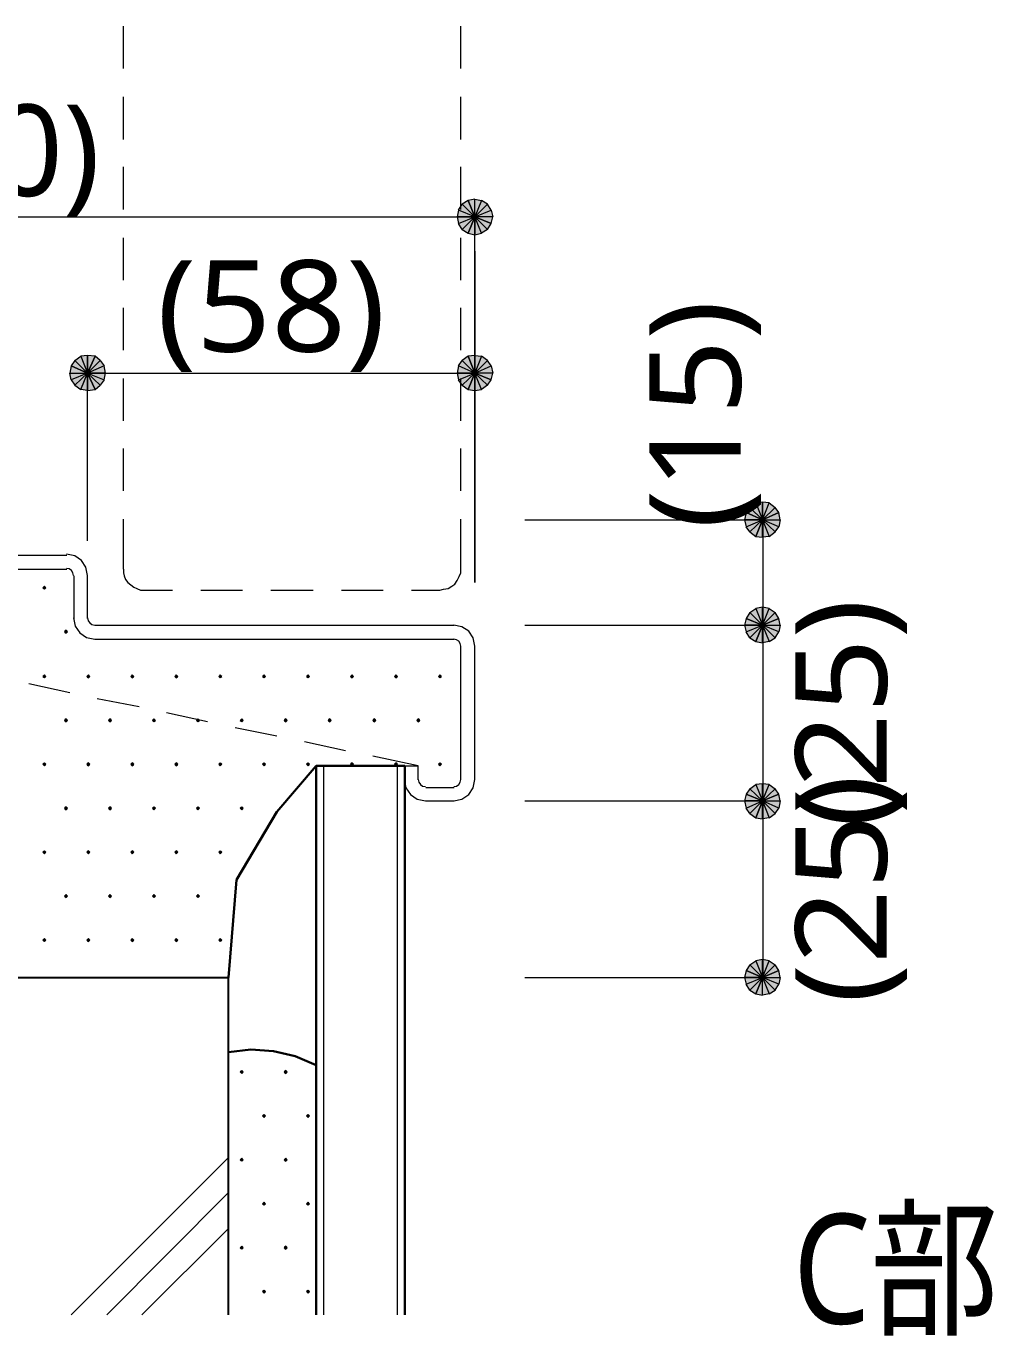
# Model space of a CAD drawing. Header units: millimetres. Extents: x 0 to 420, y 0 to 297.
# Drawn here: x 80.04 to 107.54, y 72.26 to 109.47 of the extents above; entities that cross this region are included whole.
import ezdxf
from ezdxf.enums import TextEntityAlignment as Align

# ---------------------------------------------------------------- set-up
doc = ezdxf.new("R2010")
doc.units = ezdxf.units.MM
doc.styles.add('kst32b', font='NotoSansJP-Variable.ttf')

msp = doc.modelspace()

# ---------------------------------------------------------------- hatches: boundary and pattern name
h = msp.add_hatch(color=7)
h.paths.add_polyline_path([(92.604, 104.521), (92.435, 104.415), (92.795, 104.055), (92.604, 104.521)])
h.paths.add_polyline_path([(92.435, 104.415), (92.795, 104.055), (92.329, 104.246), (92.435, 104.415)])
h.paths.add_polyline_path([(92.795, 104.055), (92.329, 104.246), (92.287, 104.055), (92.795, 104.055)])
h = msp.add_hatch(color=7)
h.paths.add_polyline_path([(93.154, 104.415), (92.985, 104.521), (92.795, 104.055), (93.154, 104.415)])
h.paths.add_polyline_path([(92.985, 104.521), (92.795, 104.055), (92.795, 104.563), (92.985, 104.521)])
h.paths.add_polyline_path([(92.795, 104.055), (92.795, 104.563), (92.604, 104.521), (92.795, 104.055)])
h = msp.add_hatch(color=7)
h.paths.add_polyline_path([(93.26, 103.865), (93.303, 104.055), (92.795, 104.055), (93.26, 103.865)])
h.paths.add_polyline_path([(93.303, 104.055), (92.795, 104.055), (93.26, 104.246), (93.303, 104.055)])
h.paths.add_polyline_path([(92.795, 104.055), (93.26, 104.246), (93.154, 104.415), (92.795, 104.055)])
h = msp.add_hatch(color=7)
h.paths.add_polyline_path([(92.287, 104.055), (92.329, 103.865), (92.795, 104.055), (92.287, 104.055)])
h.paths.add_polyline_path([(92.329, 103.865), (92.795, 104.055), (92.435, 103.696), (92.329, 103.865)])
h.paths.add_polyline_path([(92.795, 104.055), (92.435, 103.696), (92.604, 103.59), (92.795, 104.055)])
for points in [[(92.604, 103.59), (92.795, 103.547), (92.795, 104.055), (92.604, 103.59)], [(82, 100.097), (81.788, 100.118), (81.788, 99.61), (82, 100.097)], [(92.604, 99.145), (92.795, 99.123), (92.795, 99.61), (92.604, 99.145)], [(100.499, 95.652), (100.457, 95.441), (100.965, 95.441), (100.499, 95.652)], [(80.56, 93.557), (80.539, 93.536), (80.518, 93.514), (80.539, 93.493), (80.56, 93.472), (80.582, 93.493), (80.603, 93.514), (80.582, 93.536), (80.56, 93.557)], [(81.174, 92.308), (81.153, 92.287), (81.132, 92.266), (81.153, 92.244), (81.174, 92.223), (81.195, 92.244), (81.217, 92.266), (81.195, 92.287), (81.174, 92.308)], [(100.499, 92.646), (100.457, 92.456), (100.965, 92.456), (100.499, 92.646)], [(80.56, 91.038), (80.539, 91.017), (80.518, 90.996), (80.539, 90.974), (80.56, 90.953), (80.582, 90.974), (80.603, 90.996), (80.582, 91.017), (80.56, 91.038)], [(81.809, 91.038), (81.788, 91.017), (81.767, 90.996), (81.788, 90.974), (81.809, 90.953), (81.83, 90.974), (81.852, 90.996), (81.83, 91.017), (81.809, 91.038)], [(83.058, 91.038), (83.037, 91.017), (83.016, 90.996), (83.037, 90.974), (83.058, 90.953), (83.079, 90.974), (83.1, 90.996), (83.079, 91.017), (83.058, 91.038)], [(84.307, 91.038), (84.286, 91.017), (84.265, 90.996), (84.286, 90.974), (84.307, 90.953), (84.328, 90.974), (84.349, 90.996), (84.328, 91.017), (84.307, 91.038)], [(85.556, 91.038), (85.535, 91.017), (85.513, 90.996), (85.535, 90.974), (85.556, 90.953), (85.577, 90.974), (85.598, 90.996), (85.577, 91.017), (85.556, 91.038)], [(86.804, 91.038), (86.783, 91.017), (86.762, 90.996), (86.783, 90.974), (86.804, 90.953), (86.826, 90.974), (86.847, 90.996), (86.826, 91.017), (86.804, 91.038)], [(88.053, 91.038), (88.032, 91.017), (88.011, 90.996), (88.032, 90.974), (88.053, 90.953), (88.075, 90.974), (88.096, 90.996), (88.075, 91.017), (88.053, 91.038)], [(89.302, 91.038), (89.281, 91.017), (89.26, 90.996), (89.281, 90.974), (89.302, 90.953), (89.323, 90.974), (89.345, 90.996), (89.323, 91.017), (89.302, 91.038)], [(90.551, 91.038), (90.53, 91.017), (90.509, 90.996), (90.53, 90.974), (90.551, 90.953), (90.572, 90.974), (90.593, 90.996), (90.572, 91.017), (90.551, 91.038)], [(91.8, 91.038), (91.779, 91.017), (91.758, 90.996), (91.779, 90.974), (91.8, 90.953), (91.821, 90.974), (91.842, 90.996), (91.821, 91.017), (91.8, 91.038)], [(81.174, 89.789), (81.153, 89.768), (81.132, 89.747), (81.153, 89.725), (81.174, 89.704), (81.195, 89.725), (81.217, 89.747), (81.195, 89.768), (81.174, 89.789)], [(82.423, 89.789), (82.402, 89.768), (82.381, 89.747), (82.402, 89.725), (82.423, 89.704), (82.444, 89.725), (82.465, 89.747), (82.444, 89.768), (82.423, 89.789)], [(83.672, 89.789), (83.651, 89.768), (83.629, 89.747), (83.651, 89.725), (83.672, 89.704), (83.693, 89.725), (83.714, 89.747), (83.693, 89.768), (83.672, 89.789)], [(84.921, 89.789), (84.9, 89.768), (84.878, 89.747), (84.9, 89.725), (84.921, 89.704), (84.942, 89.725), (84.963, 89.747), (84.942, 89.768), (84.921, 89.789)], [(86.17, 89.789), (86.148, 89.768), (86.127, 89.747), (86.148, 89.725), (86.17, 89.704), (86.191, 89.725), (86.212, 89.747), (86.191, 89.768), (86.17, 89.789)], [(87.418, 89.789), (87.397, 89.768), (87.376, 89.747), (87.397, 89.725), (87.418, 89.704), (87.44, 89.725), (87.461, 89.747), (87.44, 89.768), (87.418, 89.789)], [(88.667, 89.789), (88.646, 89.768), (88.625, 89.747), (88.646, 89.725), (88.667, 89.704), (88.688, 89.725), (88.71, 89.747), (88.688, 89.768), (88.667, 89.789)], [(89.937, 89.789), (89.916, 89.768), (89.895, 89.747), (89.916, 89.725), (89.937, 89.704), (89.958, 89.725), (89.979, 89.747), (89.958, 89.768), (89.937, 89.789)], [(91.186, 89.789), (91.165, 89.768), (91.144, 89.747), (91.165, 89.725), (91.186, 89.704), (91.207, 89.725), (91.228, 89.747), (91.207, 89.768), (91.186, 89.789)], [(80.56, 88.54), (80.539, 88.519), (80.518, 88.498), (80.539, 88.477), (80.56, 88.455), (80.582, 88.477), (80.603, 88.498), (80.582, 88.519), (80.56, 88.54)], [(81.809, 88.54), (81.788, 88.519), (81.767, 88.498), (81.788, 88.477), (81.809, 88.455), (81.83, 88.477), (81.852, 88.498), (81.83, 88.519), (81.809, 88.54)], [(83.058, 88.54), (83.037, 88.519), (83.016, 88.498), (83.037, 88.477), (83.058, 88.455), (83.079, 88.477), (83.1, 88.498), (83.079, 88.519), (83.058, 88.54)], [(84.307, 88.54), (84.286, 88.519), (84.265, 88.498), (84.286, 88.477), (84.307, 88.455), (84.328, 88.477), (84.349, 88.498), (84.328, 88.519), (84.307, 88.54)], [(85.556, 88.54), (85.535, 88.519), (85.513, 88.498), (85.535, 88.477), (85.556, 88.455), (85.577, 88.477), (85.598, 88.498), (85.577, 88.519), (85.556, 88.54)], [(86.804, 88.54), (86.783, 88.519), (86.762, 88.498), (86.783, 88.477), (86.804, 88.455), (86.826, 88.477), (86.847, 88.498), (86.826, 88.519), (86.804, 88.54)], [(88.053, 88.54), (88.032, 88.519), (88.011, 88.498), (88.032, 88.477), (88.053, 88.455), (88.075, 88.477), (88.096, 88.498), (88.075, 88.519), (88.053, 88.54)], [(89.302, 88.54), (89.281, 88.519), (89.26, 88.498), (89.281, 88.477), (89.302, 88.455), (89.323, 88.477), (89.345, 88.498), (89.323, 88.519), (89.302, 88.54)], [(90.551, 88.54), (90.53, 88.519), (90.509, 88.498), (90.53, 88.477), (90.551, 88.455), (90.572, 88.477), (90.593, 88.498), (90.572, 88.519), (90.551, 88.54)], [(91.8, 88.54), (91.779, 88.519), (91.758, 88.498), (91.779, 88.477), (91.8, 88.455), (91.821, 88.477), (91.842, 88.498), (91.821, 88.519), (91.8, 88.54)], [(100.499, 87.651), (100.457, 87.461), (100.965, 87.461), (100.499, 87.651)], [(81.174, 87.291), (81.153, 87.27), (81.132, 87.249), (81.153, 87.228), (81.174, 87.207), (81.195, 87.228), (81.217, 87.249), (81.195, 87.27), (81.174, 87.291)], [(82.423, 87.291), (82.402, 87.27), (82.381, 87.249), (82.402, 87.228), (82.423, 87.207), (82.444, 87.228), (82.465, 87.249), (82.444, 87.27), (82.423, 87.291)], [(83.672, 87.291), (83.651, 87.27), (83.629, 87.249), (83.651, 87.228), (83.672, 87.207), (83.693, 87.228), (83.714, 87.249), (83.693, 87.27), (83.672, 87.291)], [(84.921, 87.291), (84.9, 87.27), (84.878, 87.249), (84.9, 87.228), (84.921, 87.207), (84.942, 87.228), (84.963, 87.249), (84.942, 87.27), (84.921, 87.291)], [(86.17, 87.291), (86.148, 87.27), (86.127, 87.249), (86.148, 87.228), (86.17, 87.207), (86.191, 87.228), (86.212, 87.249), (86.191, 87.27), (86.17, 87.291)], [(80.56, 86.043), (80.539, 86.021), (80.518, 86), (80.539, 85.979), (80.56, 85.958), (80.582, 85.979), (80.603, 86), (80.582, 86.021), (80.56, 86.043)], [(81.809, 86.043), (81.788, 86.021), (81.767, 86), (81.788, 85.979), (81.809, 85.958), (81.83, 85.979), (81.852, 86), (81.83, 86.021), (81.809, 86.043)], [(83.058, 86.043), (83.037, 86.021), (83.016, 86), (83.037, 85.979), (83.058, 85.958), (83.079, 85.979), (83.1, 86), (83.079, 86.021), (83.058, 86.043)], [(84.307, 86.043), (84.286, 86.021), (84.265, 86), (84.286, 85.979), (84.307, 85.958), (84.328, 85.979), (84.349, 86), (84.328, 86.021), (84.307, 86.043)], [(85.556, 86.043), (85.535, 86.021), (85.513, 86), (85.535, 85.979), (85.556, 85.958), (85.577, 85.979), (85.598, 86), (85.577, 86.021), (85.556, 86.043)], [(81.174, 84.794), (81.153, 84.772), (81.132, 84.751), (81.153, 84.73), (81.174, 84.709), (81.195, 84.73), (81.217, 84.751), (81.195, 84.772), (81.174, 84.794)], [(82.423, 84.794), (82.402, 84.772), (82.381, 84.751), (82.402, 84.73), (82.423, 84.709), (82.444, 84.73), (82.465, 84.751), (82.444, 84.772), (82.423, 84.794)], [(83.672, 84.794), (83.651, 84.772), (83.629, 84.751), (83.651, 84.73), (83.672, 84.709), (83.693, 84.73), (83.714, 84.751), (83.693, 84.772), (83.672, 84.794)], [(84.921, 84.794), (84.9, 84.772), (84.878, 84.751), (84.9, 84.73), (84.921, 84.709), (84.942, 84.73), (84.963, 84.751), (84.942, 84.772), (84.921, 84.794)], [(80.56, 83.545), (80.539, 83.524), (80.518, 83.503), (80.539, 83.481), (80.56, 83.46), (80.582, 83.481), (80.603, 83.503), (80.582, 83.524), (80.56, 83.545)], [(81.809, 83.545), (81.788, 83.524), (81.767, 83.503), (81.788, 83.481), (81.809, 83.46), (81.83, 83.481), (81.852, 83.503), (81.83, 83.524), (81.809, 83.545)], [(83.058, 83.545), (83.037, 83.524), (83.016, 83.503), (83.037, 83.481), (83.058, 83.46), (83.079, 83.481), (83.1, 83.503), (83.079, 83.524), (83.058, 83.545)], [(84.307, 83.545), (84.286, 83.524), (84.265, 83.503), (84.286, 83.481), (84.307, 83.46), (84.328, 83.481), (84.349, 83.503), (84.328, 83.524), (84.307, 83.545)], [(85.556, 83.545), (85.535, 83.524), (85.513, 83.503), (85.535, 83.481), (85.556, 83.46), (85.577, 83.481), (85.598, 83.503), (85.577, 83.524), (85.556, 83.545)], [(100.499, 82.635), (100.457, 82.444), (100.965, 82.444), (100.499, 82.635)], [(86.17, 79.798), (86.148, 79.777), (86.127, 79.756), (86.148, 79.735), (86.17, 79.714), (86.191, 79.735), (86.212, 79.756), (86.191, 79.777), (86.17, 79.798)], [(87.418, 79.798), (87.397, 79.777), (87.376, 79.756), (87.397, 79.735), (87.418, 79.714), (87.44, 79.735), (87.461, 79.756), (87.44, 79.777), (87.418, 79.798)], [(86.804, 78.549), (86.783, 78.528), (86.762, 78.507), (86.783, 78.486), (86.804, 78.465), (86.826, 78.486), (86.847, 78.507), (86.826, 78.528), (86.804, 78.549)], [(88.053, 78.549), (88.032, 78.528), (88.011, 78.507), (88.032, 78.486), (88.053, 78.465), (88.075, 78.486), (88.096, 78.507), (88.075, 78.528), (88.053, 78.549)], [(86.17, 77.301), (86.148, 77.279), (86.127, 77.258), (86.148, 77.237), (86.17, 77.216), (86.191, 77.237), (86.212, 77.258), (86.191, 77.279), (86.17, 77.301)], [(87.418, 77.301), (87.397, 77.279), (87.376, 77.258), (87.397, 77.237), (87.418, 77.216), (87.44, 77.237), (87.461, 77.258), (87.44, 77.279), (87.418, 77.301)], [(86.804, 76.052), (86.783, 76.031), (86.762, 76.009), (86.783, 75.988), (86.804, 75.967), (86.826, 75.988), (86.847, 76.009), (86.826, 76.031), (86.804, 76.052)], [(88.053, 76.052), (88.032, 76.031), (88.011, 76.009), (88.032, 75.988), (88.053, 75.967), (88.075, 75.988), (88.096, 76.009), (88.075, 76.031), (88.053, 76.052)], [(86.17, 74.803), (86.148, 74.782), (86.127, 74.761), (86.148, 74.739), (86.17, 74.718), (86.191, 74.739), (86.212, 74.761), (86.191, 74.782), (86.17, 74.803)], [(87.418, 74.803), (87.397, 74.782), (87.376, 74.761), (87.397, 74.739), (87.418, 74.718), (87.44, 74.739), (87.461, 74.761), (87.44, 74.782), (87.418, 74.803)], [(86.804, 73.554), (86.783, 73.533), (86.762, 73.512), (86.783, 73.491), (86.804, 73.47), (86.826, 73.491), (86.847, 73.512), (86.826, 73.533), (86.804, 73.554)], [(88.053, 73.554), (88.032, 73.533), (88.011, 73.512), (88.032, 73.491), (88.053, 73.47), (88.075, 73.491), (88.096, 73.512), (88.075, 73.533), (88.053, 73.554)]]:
    msp.add_hatch(color=7).paths.add_polyline_path(points)
h = msp.add_hatch(color=7)
h.paths.add_polyline_path([(92.795, 103.547), (92.985, 103.59), (92.795, 104.055), (92.795, 103.547)])
h.paths.add_polyline_path([(92.985, 103.59), (92.795, 104.055), (93.154, 103.696), (92.985, 103.59)])
h.paths.add_polyline_path([(92.795, 104.055), (93.154, 103.696), (93.26, 103.865), (92.795, 104.055)])
h = msp.add_hatch(color=7)
h.paths.add_polyline_path([(81.788, 100.118), (81.598, 100.097), (81.788, 99.61), (81.788, 100.118)])
h.paths.add_polyline_path([(81.598, 100.097), (81.788, 99.61), (81.428, 99.97), (81.598, 100.097)])
h.paths.add_polyline_path([(81.788, 99.61), (81.428, 99.97), (81.322, 99.822), (81.788, 99.61)])
h = msp.add_hatch(color=7)
h.paths.add_polyline_path([(93.154, 99.97), (92.985, 100.097), (92.795, 99.61), (93.154, 99.97)])
h.paths.add_polyline_path([(92.985, 100.097), (92.795, 99.61), (92.795, 100.118), (92.985, 100.097)])
h.paths.add_polyline_path([(92.795, 99.61), (92.795, 100.118), (92.604, 100.097), (92.795, 99.61)])
h = msp.add_hatch(color=7)
h.paths.add_polyline_path([(81.322, 99.822), (81.28, 99.61), (81.788, 99.61), (81.322, 99.822)])
h.paths.add_polyline_path([(81.28, 99.61), (81.788, 99.61), (81.322, 99.42), (81.28, 99.61)])
h.paths.add_polyline_path([(81.788, 99.61), (81.322, 99.42), (81.428, 99.272), (81.788, 99.61)])
h = msp.add_hatch(color=7)
h.paths.add_polyline_path([(82.296, 99.61), (82.254, 99.822), (81.788, 99.61), (82.296, 99.61)])
h.paths.add_polyline_path([(82.254, 99.822), (81.788, 99.61), (82.148, 99.97), (82.254, 99.822)])
h.paths.add_polyline_path([(81.788, 99.61), (82.148, 99.97), (82, 100.097), (81.788, 99.61)])
h = msp.add_hatch(color=7)
h.paths.add_polyline_path([(92.604, 100.097), (92.435, 99.97), (92.795, 99.61), (92.604, 100.097)])
h.paths.add_polyline_path([(92.435, 99.97), (92.795, 99.61), (92.329, 99.822), (92.435, 99.97)])
h.paths.add_polyline_path([(92.795, 99.61), (92.329, 99.822), (92.287, 99.61), (92.795, 99.61)])
h = msp.add_hatch(color=7)
h.paths.add_polyline_path([(93.26, 99.42), (93.303, 99.61), (92.795, 99.61), (93.26, 99.42)])
h.paths.add_polyline_path([(93.303, 99.61), (92.795, 99.61), (93.26, 99.822), (93.303, 99.61)])
h.paths.add_polyline_path([(92.795, 99.61), (93.26, 99.822), (93.154, 99.97), (92.795, 99.61)])
h = msp.add_hatch(color=7)
h.paths.add_polyline_path([(81.428, 99.272), (81.598, 99.145), (81.788, 99.61), (81.428, 99.272)])
h.paths.add_polyline_path([(81.598, 99.145), (81.788, 99.61), (81.788, 99.123), (81.598, 99.145)])
h.paths.add_polyline_path([(81.788, 99.61), (81.788, 99.123), (82, 99.145), (81.788, 99.61)])
h = msp.add_hatch(color=7)
h.paths.add_polyline_path([(82, 99.145), (82.148, 99.272), (81.788, 99.61), (82, 99.145)])
h.paths.add_polyline_path([(82.148, 99.272), (81.788, 99.61), (82.254, 99.42), (82.148, 99.272)])
h.paths.add_polyline_path([(81.788, 99.61), (82.254, 99.42), (82.296, 99.61), (81.788, 99.61)])
h = msp.add_hatch(color=7)
h.paths.add_polyline_path([(92.287, 99.61), (92.329, 99.42), (92.795, 99.61), (92.287, 99.61)])
h.paths.add_polyline_path([(92.329, 99.42), (92.795, 99.61), (92.435, 99.272), (92.329, 99.42)])
h.paths.add_polyline_path([(92.795, 99.61), (92.435, 99.272), (92.604, 99.145), (92.795, 99.61)])
h = msp.add_hatch(color=7)
h.paths.add_polyline_path([(92.795, 99.123), (92.985, 99.145), (92.795, 99.61), (92.795, 99.123)])
h.paths.add_polyline_path([(92.985, 99.145), (92.795, 99.61), (93.154, 99.272), (92.985, 99.145)])
h.paths.add_polyline_path([(92.795, 99.61), (93.154, 99.272), (93.26, 99.42), (92.795, 99.61)])
h = msp.add_hatch(color=7)
h.paths.add_polyline_path([(100.965, 95.948), (100.775, 95.927), (100.965, 95.441), (100.965, 95.948)])
h.paths.add_polyline_path([(100.775, 95.927), (100.965, 95.441), (100.605, 95.8), (100.775, 95.927)])
h.paths.add_polyline_path([(100.965, 95.441), (100.605, 95.8), (100.499, 95.652), (100.965, 95.441)])
h = msp.add_hatch(color=7)
h.paths.add_polyline_path([(101.431, 95.652), (101.325, 95.8), (100.965, 95.441), (101.431, 95.652)])
h.paths.add_polyline_path([(101.325, 95.8), (100.965, 95.441), (101.155, 95.927), (101.325, 95.8)])
h.paths.add_polyline_path([(100.965, 95.441), (101.155, 95.927), (100.965, 95.948), (100.965, 95.441)])
h = msp.add_hatch(color=7)
h.paths.add_polyline_path([(101.325, 95.102), (101.431, 95.25), (100.965, 95.441), (101.325, 95.102)])
h.paths.add_polyline_path([(101.431, 95.25), (100.965, 95.441), (101.473, 95.441), (101.431, 95.25)])
h.paths.add_polyline_path([(100.965, 95.441), (101.473, 95.441), (101.431, 95.652), (100.965, 95.441)])
h = msp.add_hatch(color=7)
h.paths.add_polyline_path([(100.457, 95.441), (100.499, 95.25), (100.965, 95.441), (100.457, 95.441)])
h.paths.add_polyline_path([(100.499, 95.25), (100.965, 95.441), (100.605, 95.102), (100.499, 95.25)])
h.paths.add_polyline_path([(100.965, 95.441), (100.605, 95.102), (100.775, 94.975), (100.965, 95.441)])
h = msp.add_hatch(color=7)
h.paths.add_polyline_path([(100.775, 94.975), (100.965, 94.954), (100.965, 95.441), (100.775, 94.975)])
h.paths.add_polyline_path([(100.965, 94.954), (100.965, 95.441), (101.155, 94.975), (100.965, 94.954)])
h.paths.add_polyline_path([(100.965, 95.441), (101.155, 94.975), (101.325, 95.102), (100.965, 95.441)])
h = msp.add_hatch(color=7)
h.paths.add_polyline_path([(100.965, 92.964), (100.775, 92.922), (100.965, 92.456), (100.965, 92.964)])
h.paths.add_polyline_path([(100.775, 92.922), (100.965, 92.456), (100.605, 92.816), (100.775, 92.922)])
h.paths.add_polyline_path([(100.965, 92.456), (100.605, 92.816), (100.499, 92.646), (100.965, 92.456)])
h = msp.add_hatch(color=7)
h.paths.add_polyline_path([(101.431, 92.646), (101.325, 92.816), (100.965, 92.456), (101.431, 92.646)])
h.paths.add_polyline_path([(101.325, 92.816), (100.965, 92.456), (101.155, 92.922), (101.325, 92.816)])
h.paths.add_polyline_path([(100.965, 92.456), (101.155, 92.922), (100.965, 92.964), (100.965, 92.456)])
h = msp.add_hatch(color=7)
h.paths.add_polyline_path([(100.457, 92.456), (100.499, 92.266), (100.965, 92.456), (100.457, 92.456)])
h.paths.add_polyline_path([(100.499, 92.266), (100.965, 92.456), (100.605, 92.096), (100.499, 92.266)])
h.paths.add_polyline_path([(100.965, 92.456), (100.605, 92.096), (100.775, 91.99), (100.965, 92.456)])
h = msp.add_hatch(color=7)
h.paths.add_polyline_path([(100.775, 91.99), (100.965, 91.948), (100.965, 92.456), (100.775, 91.99)])
h.paths.add_polyline_path([(100.965, 91.948), (100.965, 92.456), (101.155, 91.99), (100.965, 91.948)])
h.paths.add_polyline_path([(100.965, 92.456), (101.155, 91.99), (101.325, 92.096), (100.965, 92.456)])
h = msp.add_hatch(color=7)
h.paths.add_polyline_path([(101.325, 92.096), (101.431, 92.266), (100.965, 92.456), (101.325, 92.096)])
h.paths.add_polyline_path([(101.431, 92.266), (100.965, 92.456), (101.473, 92.456), (101.431, 92.266)])
h.paths.add_polyline_path([(100.965, 92.456), (101.473, 92.456), (101.431, 92.646), (100.965, 92.456)])
h = msp.add_hatch(color=7)
h.paths.add_polyline_path([(100.965, 87.947), (100.775, 87.926), (100.965, 87.461), (100.965, 87.947)])
h.paths.add_polyline_path([(100.775, 87.926), (100.965, 87.461), (100.605, 87.799), (100.775, 87.926)])
h.paths.add_polyline_path([(100.965, 87.461), (100.605, 87.799), (100.499, 87.651), (100.965, 87.461)])
h = msp.add_hatch(color=7)
h.paths.add_polyline_path([(101.431, 87.651), (101.325, 87.799), (100.965, 87.461), (101.431, 87.651)])
h.paths.add_polyline_path([(101.325, 87.799), (100.965, 87.461), (101.155, 87.926), (101.325, 87.799)])
h.paths.add_polyline_path([(100.965, 87.461), (101.155, 87.926), (100.965, 87.947), (100.965, 87.461)])
h = msp.add_hatch(color=7)
h.paths.add_polyline_path([(100.457, 87.461), (100.499, 87.249), (100.965, 87.461), (100.457, 87.461)])
h.paths.add_polyline_path([(100.499, 87.249), (100.965, 87.461), (100.605, 87.101), (100.499, 87.249)])
h.paths.add_polyline_path([(100.965, 87.461), (100.605, 87.101), (100.775, 86.974), (100.965, 87.461)])
h = msp.add_hatch(color=7)
h.paths.add_polyline_path([(100.775, 86.974), (100.965, 86.953), (100.965, 87.461), (100.775, 86.974)])
h.paths.add_polyline_path([(100.965, 86.953), (100.965, 87.461), (101.155, 86.974), (100.965, 86.953)])
h.paths.add_polyline_path([(100.965, 87.461), (101.155, 86.974), (101.325, 87.101), (100.965, 87.461)])
h = msp.add_hatch(color=7)
h.paths.add_polyline_path([(101.325, 87.101), (101.431, 87.249), (100.965, 87.461), (101.325, 87.101)])
h.paths.add_polyline_path([(101.431, 87.249), (100.965, 87.461), (101.473, 87.461), (101.431, 87.249)])
h.paths.add_polyline_path([(100.965, 87.461), (101.473, 87.461), (101.431, 87.651), (100.965, 87.461)])
h = msp.add_hatch(color=7)
h.paths.add_polyline_path([(100.965, 82.952), (100.775, 82.91), (100.965, 82.444), (100.965, 82.952)])
h.paths.add_polyline_path([(100.775, 82.91), (100.965, 82.444), (100.605, 82.804), (100.775, 82.91)])
h.paths.add_polyline_path([(100.965, 82.444), (100.605, 82.804), (100.499, 82.635), (100.965, 82.444)])
h = msp.add_hatch(color=7)
h.paths.add_polyline_path([(101.431, 82.635), (101.325, 82.804), (100.965, 82.444), (101.431, 82.635)])
h.paths.add_polyline_path([(101.325, 82.804), (100.965, 82.444), (101.155, 82.91), (101.325, 82.804)])
h.paths.add_polyline_path([(100.965, 82.444), (101.155, 82.91), (100.965, 82.952), (100.965, 82.444)])
h = msp.add_hatch(color=7)
h.paths.add_polyline_path([(101.325, 82.084), (101.431, 82.254), (100.965, 82.444), (101.325, 82.084)])
h.paths.add_polyline_path([(101.431, 82.254), (100.965, 82.444), (101.473, 82.444), (101.431, 82.254)])
h.paths.add_polyline_path([(100.965, 82.444), (101.473, 82.444), (101.431, 82.635), (100.965, 82.444)])
h = msp.add_hatch(color=7)
h.paths.add_polyline_path([(100.457, 82.444), (100.499, 82.254), (100.965, 82.444), (100.457, 82.444)])
h.paths.add_polyline_path([(100.499, 82.254), (100.965, 82.444), (100.605, 82.084), (100.499, 82.254)])
h.paths.add_polyline_path([(100.965, 82.444), (100.605, 82.084), (100.775, 81.979), (100.965, 82.444)])
h = msp.add_hatch(color=7)
h.paths.add_polyline_path([(100.775, 81.979), (100.965, 81.936), (100.965, 82.444), (100.775, 81.979)])
h.paths.add_polyline_path([(100.965, 81.936), (100.965, 82.444), (101.155, 81.979), (100.965, 81.936)])
h.paths.add_polyline_path([(100.965, 82.444), (101.155, 81.979), (101.325, 82.084), (100.965, 82.444)])

# ---------------------------------------------------------------- linework, layer by layer
at = {"lineweight": 13}
for points in [[(82.804, 108.268), (82.804, 109.474)], [(92.393, 108.268), (92.393, 109.474)], [(82.804, 106.257), (82.804, 107.463)], [(92.393, 106.257), (92.393, 107.463)], [(82.804, 104.267), (82.804, 105.473)], [(92.393, 104.267), (92.393, 105.473)], [(68.792, 104.055), (92.795, 104.055)], [(92.795, 93.662), (92.795, 104.077)], [(82.804, 102.256), (82.804, 103.463)], [(92.393, 102.256), (92.393, 103.463)], [(82.804, 100.266), (82.804, 101.473)], [(92.393, 100.266), (92.393, 101.473)], [(81.788, 94.848), (81.788, 99.61)], [(81.788, 99.61), (92.795, 99.61)], [(82.804, 98.256), (82.804, 99.462)], [(92.393, 98.256), (92.393, 99.462)], [(82.804, 96.266), (82.804, 97.472)], [(92.393, 96.266), (92.393, 97.472)], [(82.804, 94.043), (82.804, 95.462)], [(92.393, 94.043), (92.393, 95.462)], [(94.213, 95.441), (100.986, 95.441)], [(100.986, 82.444), (100.986, 87.461), (100.986, 92.456), (100.986, 95.441)], [(69.406, 94.446), (81.195, 94.446)], [(81.788, 93.864), (81.741, 94.098), (81.611, 94.29), (81.42, 94.419), (81.185, 94.467)], [(69.406, 94.043), (81.195, 94.043)], [(81.386, 93.864), (81.37, 93.942), (81.327, 94.006), (81.263, 94.049), (81.185, 94.065)], [(81.407, 92.646), (81.407, 93.853)], [(81.788, 92.646), (81.788, 93.853)], [(82.804, 94.043), (82.804, 93.938), (82.825, 93.853), (82.868, 93.747), (82.931, 93.662), (83.016, 93.599), (83.1, 93.536), (83.185, 93.493), (83.291, 93.451), (83.397, 93.451)], [(91.8, 93.451), (91.906, 93.472), (92.033, 93.493), (92.138, 93.557), (92.223, 93.62), (92.287, 93.726), (92.35, 93.832), (92.393, 93.938), (92.393, 94.043)], [(83.397, 93.451), (84.201, 93.451)], [(85.005, 93.451), (86.191, 93.451)], [(86.995, 93.451), (88.202, 93.451)], [(89.006, 93.451), (90.191, 93.451)], [(90.996, 93.451), (91.8, 93.451)], [(81.386, 92.657), (81.433, 92.422), (81.563, 92.231), (81.754, 92.101), (81.989, 92.054)], [(81.788, 92.657), (81.804, 92.579), (81.847, 92.515), (81.911, 92.472), (81.989, 92.456)], [(82, 92.456), (92.202, 92.456)], [(92.795, 91.853), (92.747, 92.088), (92.618, 92.279), (92.426, 92.409), (92.191, 92.456)], [(94.213, 92.456), (100.986, 92.456)], [(82, 92.054), (92.202, 92.054)], [(92.393, 91.853), (92.377, 91.931), (92.334, 91.995), (92.27, 92.038), (92.191, 92.054)], [(92.393, 88.053), (92.393, 91.842)], [(92.795, 88.053), (92.795, 91.842)], [(81.28, 90.53), (80.116, 90.784)], [(83.249, 90.128), (82.063, 90.361)], [(85.196, 89.704), (84.032, 89.958)], [(87.164, 89.302), (85.979, 89.535)], [(89.112, 88.879), (87.948, 89.133)], [(91.186, 88.455), (89.895, 88.731)], [(88.498, 72.856), (88.498, 88.455)], [(90.593, 72.856), (90.593, 88.455)], [(90.805, 88.053), (90.805, 88.455), (91.186, 88.455)], [(91.186, 88.053), (91.186, 88.455)], [(90.784, 88.064), (90.831, 87.829), (90.961, 87.637), (91.152, 87.508), (91.387, 87.461)], [(91.186, 88.064), (91.202, 87.986), (91.245, 87.922), (91.309, 87.879), (91.387, 87.863)], [(91.398, 87.842), (92.202, 87.842)], [(92.191, 87.461), (92.426, 87.508), (92.618, 87.637), (92.747, 87.829), (92.795, 88.064)], [(92.191, 87.863), (92.27, 87.879), (92.334, 87.922), (92.377, 87.986), (92.393, 88.064)], [(91.398, 87.461), (92.202, 87.461)], [(94.213, 87.461), (100.986, 87.461)], [(94.213, 82.444), (100.986, 82.444)], [(81.322, 72.856), (85.788, 77.322)], [(82.338, 72.856), (85.788, 76.327)], [(83.333, 72.856), (85.788, 75.311)]]:
    msp.add_lwpolyline(points, dxfattribs=at)
at = {"lineweight": 0}
for points in [[(92.795, 104.055), (92.329, 104.246), (92.287, 104.055)], [(92.435, 104.415), (92.795, 104.055), (92.329, 104.246)], [(92.604, 104.521), (92.435, 104.415), (92.795, 104.055)], [(92.795, 104.055), (92.795, 104.563), (92.604, 104.521)], [(92.985, 104.521), (92.795, 104.055), (92.795, 104.563)], [(93.154, 104.415), (92.985, 104.521), (92.795, 104.055)], [(92.795, 104.055), (93.26, 104.246), (93.154, 104.415)], [(93.303, 104.055), (92.795, 104.055), (93.26, 104.246)], [(92.287, 104.055), (92.329, 103.865), (92.795, 104.055)], [(92.329, 103.865), (92.795, 104.055), (92.435, 103.696)], [(92.795, 104.055), (92.435, 103.696), (92.604, 103.59)], [(92.604, 103.59), (92.795, 103.547), (92.795, 104.055)], [(92.795, 103.547), (92.985, 103.59), (92.795, 104.055)], [(92.985, 103.59), (92.795, 104.055), (93.154, 103.696)], [(92.795, 104.055), (93.154, 103.696), (93.26, 103.865)], [(93.26, 103.865), (93.303, 104.055), (92.795, 104.055)], [(81.788, 100.118), (81.598, 100.097), (81.788, 99.61)], [(82, 100.097), (81.788, 100.118), (81.788, 99.61)], [(92.795, 99.61), (92.795, 100.118), (92.604, 100.097)], [(92.985, 100.097), (92.795, 99.61), (92.795, 100.118)], [(81.322, 99.822), (81.28, 99.61), (81.788, 99.61)], [(81.788, 99.61), (81.428, 99.97), (81.322, 99.822)], [(81.598, 100.097), (81.788, 99.61), (81.428, 99.97)], [(81.788, 99.61), (82.148, 99.97), (82, 100.097)], [(82.254, 99.822), (81.788, 99.61), (82.148, 99.97)], [(82.296, 99.61), (82.254, 99.822), (81.788, 99.61)], [(92.795, 99.61), (92.329, 99.822), (92.287, 99.61)], [(92.435, 99.97), (92.795, 99.61), (92.329, 99.822)], [(92.604, 100.097), (92.435, 99.97), (92.795, 99.61)], [(93.154, 99.97), (92.985, 100.097), (92.795, 99.61)], [(92.795, 99.61), (93.26, 99.822), (93.154, 99.97)], [(93.303, 99.61), (92.795, 99.61), (93.26, 99.822)], [(81.28, 99.61), (81.788, 99.61), (81.322, 99.42)], [(81.788, 99.61), (81.322, 99.42), (81.428, 99.272)], [(81.428, 99.272), (81.598, 99.145), (81.788, 99.61)], [(81.598, 99.145), (81.788, 99.61), (81.788, 99.123)], [(81.788, 99.61), (81.788, 99.123), (82, 99.145)], [(82, 99.145), (82.148, 99.272), (81.788, 99.61)], [(82.148, 99.272), (81.788, 99.61), (82.254, 99.42)], [(81.788, 99.61), (82.254, 99.42), (82.296, 99.61)], [(92.287, 99.61), (92.329, 99.42), (92.795, 99.61)], [(92.329, 99.42), (92.795, 99.61), (92.435, 99.272)], [(92.795, 99.61), (92.435, 99.272), (92.604, 99.145)], [(92.604, 99.145), (92.795, 99.123), (92.795, 99.61)], [(92.795, 99.123), (92.985, 99.145), (92.795, 99.61)], [(92.985, 99.145), (92.795, 99.61), (93.154, 99.272)], [(92.795, 99.61), (93.154, 99.272), (93.26, 99.42)], [(93.26, 99.42), (93.303, 99.61), (92.795, 99.61)], [(100.499, 95.652), (100.457, 95.441), (100.965, 95.441)], [(100.965, 95.441), (100.605, 95.8), (100.499, 95.652)], [(100.775, 95.927), (100.965, 95.441), (100.605, 95.8)], [(100.965, 95.948), (100.775, 95.927), (100.965, 95.441)], [(100.965, 95.441), (101.155, 95.927), (100.965, 95.948)], [(101.325, 95.8), (100.965, 95.441), (101.155, 95.927)], [(101.431, 95.652), (101.325, 95.8), (100.965, 95.441)], [(100.965, 95.441), (101.473, 95.441), (101.431, 95.652)], [(100.457, 95.441), (100.499, 95.25), (100.965, 95.441)], [(100.499, 95.25), (100.965, 95.441), (100.605, 95.102)], [(100.965, 95.441), (100.605, 95.102), (100.775, 94.975)], [(100.775, 94.975), (100.965, 94.954), (100.965, 95.441)], [(100.965, 94.954), (100.965, 95.441), (101.155, 94.975)], [(100.965, 95.441), (101.155, 94.975), (101.325, 95.102)], [(101.325, 95.102), (101.431, 95.25), (100.965, 95.441)], [(101.431, 95.25), (100.965, 95.441), (101.473, 95.441)], [(100.965, 92.456), (100.605, 92.816), (100.499, 92.646)], [(100.775, 92.922), (100.965, 92.456), (100.605, 92.816)], [(100.965, 92.964), (100.775, 92.922), (100.965, 92.456)], [(100.965, 92.456), (101.155, 92.922), (100.965, 92.964)], [(101.325, 92.816), (100.965, 92.456), (101.155, 92.922)], [(101.431, 92.646), (101.325, 92.816), (100.965, 92.456)], [(100.499, 92.646), (100.457, 92.456), (100.965, 92.456)], [(100.457, 92.456), (100.499, 92.266), (100.965, 92.456)], [(100.499, 92.266), (100.965, 92.456), (100.605, 92.096)], [(100.965, 92.456), (100.605, 92.096), (100.775, 91.99)], [(100.775, 91.99), (100.965, 91.948), (100.965, 92.456)], [(100.965, 92.456), (101.473, 92.456), (101.431, 92.646)], [(100.965, 91.948), (100.965, 92.456), (101.155, 91.99)], [(100.965, 92.456), (101.155, 91.99), (101.325, 92.096)], [(101.325, 92.096), (101.431, 92.266), (100.965, 92.456)], [(101.431, 92.266), (100.965, 92.456), (101.473, 92.456)], [(100.775, 87.926), (100.965, 87.461), (100.605, 87.799)], [(100.965, 87.947), (100.775, 87.926), (100.965, 87.461)], [(100.965, 87.461), (101.155, 87.926), (100.965, 87.947)], [(101.325, 87.799), (100.965, 87.461), (101.155, 87.926)], [(100.499, 87.651), (100.457, 87.461), (100.965, 87.461)], [(100.457, 87.461), (100.499, 87.249), (100.965, 87.461)], [(100.965, 87.461), (100.605, 87.799), (100.499, 87.651)], [(100.499, 87.249), (100.965, 87.461), (100.605, 87.101)], [(100.965, 87.461), (100.605, 87.101), (100.775, 86.974)], [(100.775, 86.974), (100.965, 86.953), (100.965, 87.461)], [(101.431, 87.651), (101.325, 87.799), (100.965, 87.461)], [(100.965, 87.461), (101.473, 87.461), (101.431, 87.651)], [(100.965, 86.953), (100.965, 87.461), (101.155, 86.974)], [(100.965, 87.461), (101.155, 86.974), (101.325, 87.101)], [(101.325, 87.101), (101.431, 87.249), (100.965, 87.461)], [(101.431, 87.249), (100.965, 87.461), (101.473, 87.461)], [(100.499, 82.635), (100.457, 82.444), (100.965, 82.444)], [(100.965, 82.444), (100.605, 82.804), (100.499, 82.635)], [(100.775, 82.91), (100.965, 82.444), (100.605, 82.804)], [(100.965, 82.952), (100.775, 82.91), (100.965, 82.444)], [(100.965, 82.444), (101.155, 82.91), (100.965, 82.952)], [(101.325, 82.804), (100.965, 82.444), (101.155, 82.91)], [(101.431, 82.635), (101.325, 82.804), (100.965, 82.444)], [(100.965, 82.444), (101.473, 82.444), (101.431, 82.635)], [(100.457, 82.444), (100.499, 82.254), (100.965, 82.444)], [(100.499, 82.254), (100.965, 82.444), (100.605, 82.084)], [(100.965, 82.444), (100.605, 82.084), (100.775, 81.979)], [(100.775, 81.979), (100.965, 81.936), (100.965, 82.444)], [(100.965, 81.936), (100.965, 82.444), (101.155, 81.979)], [(100.965, 82.444), (101.155, 81.979), (101.325, 82.084)], [(101.325, 82.084), (101.431, 82.254), (100.965, 82.444)], [(101.431, 82.254), (100.965, 82.444), (101.473, 82.444)]]:
    msp.add_lwpolyline(points, close=True, dxfattribs=at)
at = {"lineweight": 13}
msp.add_lwpolyline([(92.795, 103.082), (92.795, 93.662)], close=True, dxfattribs=at)
at = {"lineweight": 5}
for points in [[(80.56, 93.557), (80.539, 93.536), (80.518, 93.514), (80.539, 93.493), (80.56, 93.472), (80.582, 93.493), (80.603, 93.514), (80.582, 93.536)], [(81.174, 92.308), (81.153, 92.287), (81.132, 92.266), (81.153, 92.244), (81.174, 92.223), (81.195, 92.244), (81.217, 92.266), (81.195, 92.287)], [(80.56, 91.038), (80.539, 91.017), (80.518, 90.996), (80.539, 90.974), (80.56, 90.953), (80.582, 90.974), (80.603, 90.996), (80.582, 91.017)], [(81.809, 91.038), (81.788, 91.017), (81.767, 90.996), (81.788, 90.974), (81.809, 90.953), (81.83, 90.974), (81.852, 90.996), (81.83, 91.017)], [(83.058, 91.038), (83.037, 91.017), (83.016, 90.996), (83.037, 90.974), (83.058, 90.953), (83.079, 90.974), (83.1, 90.996), (83.079, 91.017)], [(84.307, 91.038), (84.286, 91.017), (84.265, 90.996), (84.286, 90.974), (84.307, 90.953), (84.328, 90.974), (84.349, 90.996), (84.328, 91.017)], [(85.556, 91.038), (85.535, 91.017), (85.513, 90.996), (85.535, 90.974), (85.556, 90.953), (85.577, 90.974), (85.598, 90.996), (85.577, 91.017)], [(86.804, 91.038), (86.783, 91.017), (86.762, 90.996), (86.783, 90.974), (86.804, 90.953), (86.826, 90.974), (86.847, 90.996), (86.826, 91.017)], [(88.053, 91.038), (88.032, 91.017), (88.011, 90.996), (88.032, 90.974), (88.053, 90.953), (88.075, 90.974), (88.096, 90.996), (88.075, 91.017)], [(89.302, 91.038), (89.281, 91.017), (89.26, 90.996), (89.281, 90.974), (89.302, 90.953), (89.323, 90.974), (89.345, 90.996), (89.323, 91.017)], [(90.551, 91.038), (90.53, 91.017), (90.509, 90.996), (90.53, 90.974), (90.551, 90.953), (90.572, 90.974), (90.593, 90.996), (90.572, 91.017)], [(91.8, 91.038), (91.779, 91.017), (91.758, 90.996), (91.779, 90.974), (91.8, 90.953), (91.821, 90.974), (91.842, 90.996), (91.821, 91.017)], [(81.174, 89.789), (81.153, 89.768), (81.132, 89.747), (81.153, 89.725), (81.174, 89.704), (81.195, 89.725), (81.217, 89.747), (81.195, 89.768)], [(82.423, 89.789), (82.402, 89.768), (82.381, 89.747), (82.402, 89.725), (82.423, 89.704), (82.444, 89.725), (82.465, 89.747), (82.444, 89.768)], [(83.672, 89.789), (83.651, 89.768), (83.629, 89.747), (83.651, 89.725), (83.672, 89.704), (83.693, 89.725), (83.714, 89.747), (83.693, 89.768)], [(84.921, 89.789), (84.9, 89.768), (84.878, 89.747), (84.9, 89.725), (84.921, 89.704), (84.942, 89.725), (84.963, 89.747), (84.942, 89.768)], [(86.17, 89.789), (86.148, 89.768), (86.127, 89.747), (86.148, 89.725), (86.17, 89.704), (86.191, 89.725), (86.212, 89.747), (86.191, 89.768)], [(87.418, 89.789), (87.397, 89.768), (87.376, 89.747), (87.397, 89.725), (87.418, 89.704), (87.44, 89.725), (87.461, 89.747), (87.44, 89.768)], [(88.667, 89.789), (88.646, 89.768), (88.625, 89.747), (88.646, 89.725), (88.667, 89.704), (88.688, 89.725), (88.71, 89.747), (88.688, 89.768)], [(89.937, 89.789), (89.916, 89.768), (89.895, 89.747), (89.916, 89.725), (89.937, 89.704), (89.958, 89.725), (89.979, 89.747), (89.958, 89.768)], [(91.186, 89.789), (91.165, 89.768), (91.144, 89.747), (91.165, 89.725), (91.186, 89.704), (91.207, 89.725), (91.228, 89.747), (91.207, 89.768)], [(80.56, 88.54), (80.539, 88.519), (80.518, 88.498), (80.539, 88.477), (80.56, 88.455), (80.582, 88.477), (80.603, 88.498), (80.582, 88.519)], [(81.809, 88.54), (81.788, 88.519), (81.767, 88.498), (81.788, 88.477), (81.809, 88.455), (81.83, 88.477), (81.852, 88.498), (81.83, 88.519)], [(83.058, 88.54), (83.037, 88.519), (83.016, 88.498), (83.037, 88.477), (83.058, 88.455), (83.079, 88.477), (83.1, 88.498), (83.079, 88.519)], [(84.307, 88.54), (84.286, 88.519), (84.265, 88.498), (84.286, 88.477), (84.307, 88.455), (84.328, 88.477), (84.349, 88.498), (84.328, 88.519)], [(85.556, 88.54), (85.535, 88.519), (85.513, 88.498), (85.535, 88.477), (85.556, 88.455), (85.577, 88.477), (85.598, 88.498), (85.577, 88.519)], [(86.804, 88.54), (86.783, 88.519), (86.762, 88.498), (86.783, 88.477), (86.804, 88.455), (86.826, 88.477), (86.847, 88.498), (86.826, 88.519)], [(88.053, 88.54), (88.032, 88.519), (88.011, 88.498), (88.032, 88.477), (88.053, 88.455), (88.075, 88.477), (88.096, 88.498), (88.075, 88.519)], [(89.302, 88.54), (89.281, 88.519), (89.26, 88.498), (89.281, 88.477), (89.302, 88.455), (89.323, 88.477), (89.345, 88.498), (89.323, 88.519)], [(90.551, 88.54), (90.53, 88.519), (90.509, 88.498), (90.53, 88.477), (90.551, 88.455), (90.572, 88.477), (90.593, 88.498), (90.572, 88.519)], [(91.8, 88.54), (91.779, 88.519), (91.758, 88.498), (91.779, 88.477), (91.8, 88.455), (91.821, 88.477), (91.842, 88.498), (91.821, 88.519)], [(81.174, 87.291), (81.153, 87.27), (81.132, 87.249), (81.153, 87.228), (81.174, 87.207), (81.195, 87.228), (81.217, 87.249), (81.195, 87.27)], [(82.423, 87.291), (82.402, 87.27), (82.381, 87.249), (82.402, 87.228), (82.423, 87.207), (82.444, 87.228), (82.465, 87.249), (82.444, 87.27)], [(83.672, 87.291), (83.651, 87.27), (83.629, 87.249), (83.651, 87.228), (83.672, 87.207), (83.693, 87.228), (83.714, 87.249), (83.693, 87.27)], [(84.921, 87.291), (84.9, 87.27), (84.878, 87.249), (84.9, 87.228), (84.921, 87.207), (84.942, 87.228), (84.963, 87.249), (84.942, 87.27)], [(86.17, 87.291), (86.148, 87.27), (86.127, 87.249), (86.148, 87.228), (86.17, 87.207), (86.191, 87.228), (86.212, 87.249), (86.191, 87.27)], [(80.56, 86.043), (80.539, 86.021), (80.518, 86), (80.539, 85.979), (80.56, 85.958), (80.582, 85.979), (80.603, 86), (80.582, 86.021)], [(81.809, 86.043), (81.788, 86.021), (81.767, 86), (81.788, 85.979), (81.809, 85.958), (81.83, 85.979), (81.852, 86), (81.83, 86.021)], [(83.058, 86.043), (83.037, 86.021), (83.016, 86), (83.037, 85.979), (83.058, 85.958), (83.079, 85.979), (83.1, 86), (83.079, 86.021)], [(84.307, 86.043), (84.286, 86.021), (84.265, 86), (84.286, 85.979), (84.307, 85.958), (84.328, 85.979), (84.349, 86), (84.328, 86.021)], [(85.556, 86.043), (85.535, 86.021), (85.513, 86), (85.535, 85.979), (85.556, 85.958), (85.577, 85.979), (85.598, 86), (85.577, 86.021)], [(81.174, 84.794), (81.153, 84.772), (81.132, 84.751), (81.153, 84.73), (81.174, 84.709), (81.195, 84.73), (81.217, 84.751), (81.195, 84.772)], [(82.423, 84.794), (82.402, 84.772), (82.381, 84.751), (82.402, 84.73), (82.423, 84.709), (82.444, 84.73), (82.465, 84.751), (82.444, 84.772)], [(83.672, 84.794), (83.651, 84.772), (83.629, 84.751), (83.651, 84.73), (83.672, 84.709), (83.693, 84.73), (83.714, 84.751), (83.693, 84.772)], [(84.921, 84.794), (84.9, 84.772), (84.878, 84.751), (84.9, 84.73), (84.921, 84.709), (84.942, 84.73), (84.963, 84.751), (84.942, 84.772)], [(80.56, 83.545), (80.539, 83.524), (80.518, 83.503), (80.539, 83.481), (80.56, 83.46), (80.582, 83.481), (80.603, 83.503), (80.582, 83.524)], [(81.809, 83.545), (81.788, 83.524), (81.767, 83.503), (81.788, 83.481), (81.809, 83.46), (81.83, 83.481), (81.852, 83.503), (81.83, 83.524)], [(83.058, 83.545), (83.037, 83.524), (83.016, 83.503), (83.037, 83.481), (83.058, 83.46), (83.079, 83.481), (83.1, 83.503), (83.079, 83.524)], [(84.307, 83.545), (84.286, 83.524), (84.265, 83.503), (84.286, 83.481), (84.307, 83.46), (84.328, 83.481), (84.349, 83.503), (84.328, 83.524)], [(85.556, 83.545), (85.535, 83.524), (85.513, 83.503), (85.535, 83.481), (85.556, 83.46), (85.577, 83.481), (85.598, 83.503), (85.577, 83.524)], [(86.17, 79.798), (86.148, 79.777), (86.127, 79.756), (86.148, 79.735), (86.17, 79.714), (86.191, 79.735), (86.212, 79.756), (86.191, 79.777)], [(87.418, 79.798), (87.397, 79.777), (87.376, 79.756), (87.397, 79.735), (87.418, 79.714), (87.44, 79.735), (87.461, 79.756), (87.44, 79.777)], [(86.804, 78.549), (86.783, 78.528), (86.762, 78.507), (86.783, 78.486), (86.804, 78.465), (86.826, 78.486), (86.847, 78.507), (86.826, 78.528)], [(88.053, 78.549), (88.032, 78.528), (88.011, 78.507), (88.032, 78.486), (88.053, 78.465), (88.075, 78.486), (88.096, 78.507), (88.075, 78.528)], [(86.17, 77.301), (86.148, 77.279), (86.127, 77.258), (86.148, 77.237), (86.17, 77.216), (86.191, 77.237), (86.212, 77.258), (86.191, 77.279)], [(87.418, 77.301), (87.397, 77.279), (87.376, 77.258), (87.397, 77.237), (87.418, 77.216), (87.44, 77.237), (87.461, 77.258), (87.44, 77.279)], [(86.804, 76.052), (86.783, 76.031), (86.762, 76.009), (86.783, 75.988), (86.804, 75.967), (86.826, 75.988), (86.847, 76.009), (86.826, 76.031)], [(88.053, 76.052), (88.032, 76.031), (88.011, 76.009), (88.032, 75.988), (88.053, 75.967), (88.075, 75.988), (88.096, 76.009), (88.075, 76.031)], [(86.17, 74.803), (86.148, 74.782), (86.127, 74.761), (86.148, 74.739), (86.17, 74.718), (86.191, 74.739), (86.212, 74.761), (86.191, 74.782)], [(87.418, 74.803), (87.397, 74.782), (87.376, 74.761), (87.397, 74.739), (87.418, 74.718), (87.44, 74.739), (87.461, 74.761), (87.44, 74.782)], [(86.804, 73.554), (86.783, 73.533), (86.762, 73.512), (86.783, 73.491), (86.804, 73.47), (86.826, 73.491), (86.847, 73.512), (86.826, 73.533)], [(88.053, 73.554), (88.032, 73.533), (88.011, 73.512), (88.032, 73.491), (88.053, 73.47), (88.075, 73.491), (88.096, 73.512), (88.075, 73.533)]]:
    msp.add_lwpolyline(points, close=True, dxfattribs=at)
at = {"lineweight": 30}
for points in [[(86.021, 85.217), (87.164, 87.143), (88.286, 88.455)], [(88.286, 72.856), (88.286, 88.455)], [(88.286, 88.455), (90.805, 88.455)], [(90.805, 72.856), (90.805, 88.455)], [(85.788, 82.444), (86.021, 85.217)], [(88.282, 79.946), (87.69, 80.201), (87.068, 80.35), (86.429, 80.39), (85.788, 80.319)]]:
    msp.add_lwpolyline(points, dxfattribs=at)
at = {"lineweight": 25}
for points in [[(65.193, 82.444), (85.788, 82.444)], [(85.788, 72.856), (85.788, 82.444)]]:
    msp.add_lwpolyline(points, dxfattribs=at)

# ---------------------------------------------------------------- texts
at = {"style": 'kst32b'}
for s, height, p, p2 in [('(120)', 2.5989, (74.02, 104.648), (82.141, 104.648)), ('(58)', 2.5989, (83.757, 100.224), (90.254, 100.224)), ('(15)', 2.5989, (100.351, 95.187), (100.351, 101.684)), ('(25)', 2.5989, (104.5, 86.699), (104.5, 93.196)), ('(25)', 2.5989, (104.5, 81.703), (104.5, 88.201)), ('C部', 3.1187, (101.833, 72.602), (107.68, 72.602))]:
    msp.add_text(s, height=height, dxfattribs=at).set_placement(p, p2, align=Align.FIT)

doc.saveas('drawing.dxf')
